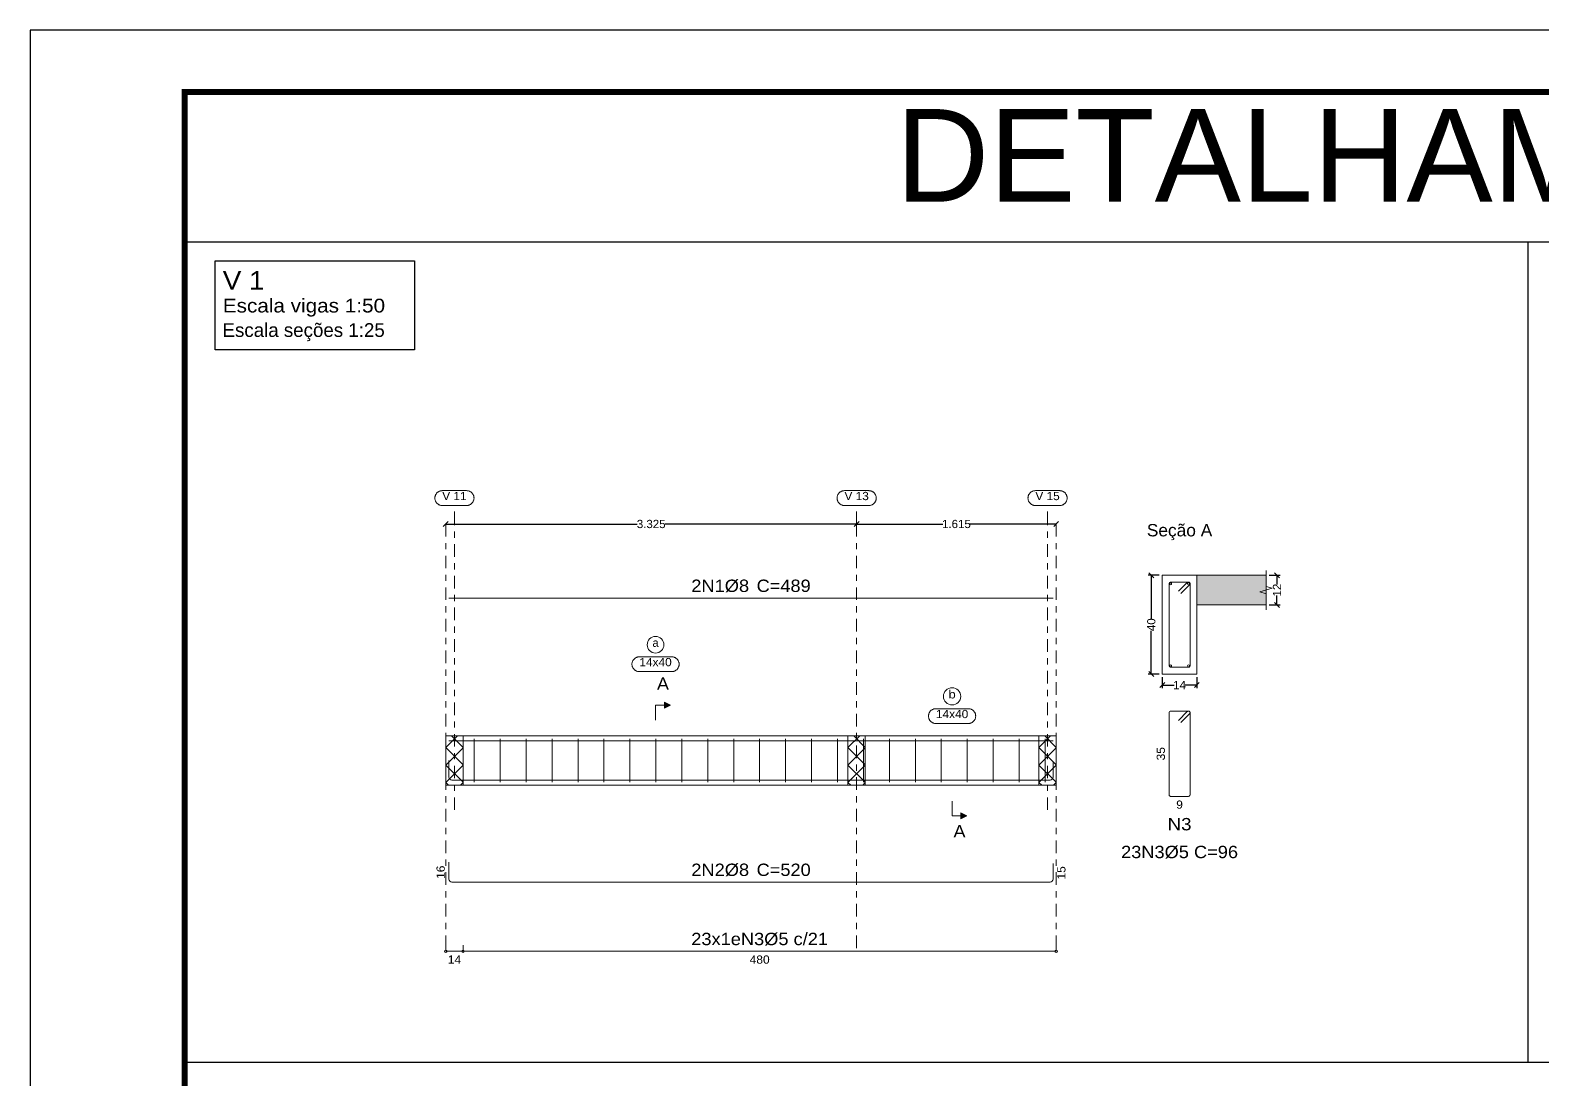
# Model space of a CAD drawing. Header units: centimetres. Extents: x 3194 to 3278, y -951 to -517.
# Drawn here: x 3194.32 to 3218.78, y -847.08 to -830.11 of the extents above; entities that cross this region are included whole.
import ezdxf
from ezdxf.enums import TextEntityAlignment as Align

# ---------------------------------------------------------------- set-up
doc = ezdxf.new("R2010")
doc.units = ezdxf.units.CM
doc.linetypes.add('CYPE_RAYAPUNTO', pattern=[0.4125, 0.2025, -0.105, 0, -0.105])
for name, color, linetype, lineweight in [('ARM_LONGITUDINAL_Ø8', 32, 'Continuous', 9), ('ARM_TRANSVERSAL_Ø5', 120, 'Continuous', 9), ('ELE_ARM_TRANS_TXT_EST', 7, 'Continuous', 9), ('ELE_CONT_NOS', 7, 'Continuous', 9), ('ELE_CONT_VIG_CONCRETO', 7, 'Continuous', 9), ('ELE_COT_COMPRIMENTO_PROJETADO', 8, 'Continuous', 0), ('ELE_COT_COT_ANCORAGENS', 8, 'Continuous', 0), ('ELE_COT_COT_EST', 8, 'Continuous', 0), ('ELE_COT_COT_LIN_APOIOS', 8, 'CYPE_RAYAPUNTO', 0), ('ELE_COT_TEXTOS_ESTRIBOS', 8, 'Continuous', 0), ('ELE_REF_COT_LIN_AUX_COTA', 8, 'CYPE_RAYAPUNTO', 9), ('ELE_REF_LINHAS_MARCAS_PLANTA', 8, 'Continuous', 9), ('ELE_REF_MARCAS_PLANTA', 8, 'Continuous', 9), ('ELE_REF_REF_ESCALA', 3, 'Continuous', 9), ('ELE_REF_REF_NOME', 8, 'Continuous', 9), ('ELE_REF_REF_REFERENCIA', 8, 'Continuous', 9), ('ELE_REF_TEXTO_REF_NOME', 8, 'Continuous', 9), ('ELE_REF_TEXTO_REF_REFERENCIA', 8, 'Continuous', 9), ('POR_ARM_LONG_ARM_TEXTOS', 7, 'Continuous', 9), ('POR_ARM_LONG_TXT_COMP', 7, 'Continuous', 9), ('SEC_CONT_LAJES_CORTE', 8, 'Continuous', 9), ('SEC_CONT_VIG_CONCRETO_CORTE', 7, 'Continuous', 9), ('SEC_COTAS_SEC_DIM_VIGA', 8, 'Continuous', 0), ('SEC_COTAS_TEXTOS_DETALHE_ESTRIBOS', 8, 'Continuous', 0), ('SEC_REF_TXT_NOMES', 2, 'Continuous', 9), ('SEC_REF_TXT_POSICOES_ARM_ESTRIBOS', 7, 'Continuous', 9)]:
    doc.layers.add(name, color=color, linetype=linetype, lineweight=lineweight)
doc.layers.add('ARQ-FOLHA', color=7, linetype='Continuous')
doc.layers.add('COTA CYPE', color=31, linetype='Continuous')
doc.styles.add('CYPETXT', font='arial.ttf', dxfattribs={"height": 0.2})
doc.styles.add('CYPETXT_0.2', font='arial.ttf', dxfattribs={"height": 0.133333})
doc.styles.add('TQS_ARIAL', font='arial.ttf')
doc.dimstyles.new('cype_oblique', dxfattribs={"dimtxt": 0.18, "dimasz": 0.18, "dimexe": 0.05, "dimexo": 0.05, "dimgap": 0, "dimtad": 0, "dimdec": 4, "dimzin": 0, "dimdsep": 46, "dimtxsty": 'CYPETXT_0.2', "dimblk": 'OBLIQUE', "dimtsz": 0.04, "dimcen": 0.09, "dimadec": 0, "dimazin": 0, "dimtfac": 1, "dimtdec": 4, "dimtofl": 0, "dimtmove": 2, "dimatfit": 3, "dimfxl": 1, "dimtolj": 1, "dimtzin": 0, "dimarcsym": 0})

# ---------------------------------------------------------------- blocks, each defined once
blk = doc.blocks.new('*D1341')
at = {"layer": 'Defpoints', "color": 0, "transparency": 16777216}
for p in [(3212.642, -840.532), (3213.202, -840.532), (3213.202, -840.709)]:
    blk.add_point(p, dxfattribs=at)
at = {"layer": 'SEC_COTAS_SEC_DIM_VIGA', "color": 0, "lineweight": -2, "transparency": 16777216}
for p, q in [((3212.642, -840.582), (3212.642, -840.759)), ((3213.202, -840.582), (3213.202, -840.759)), ((3212.602, -840.749), (3212.682, -840.669)), ((3212.642, -840.709), (3212.833, -840.709)), ((3213.202, -840.709), (3213.011, -840.709)), ((3213.162, -840.749), (3213.242, -840.669))]:
    blk.add_line(p, q, dxfattribs=at)
at = {"layer": 'SEC_COTAS_SEC_DIM_VIGA', "color": 0, "transparency": 16777216, "insert": (3212.922, -840.709), "char_height": 0.1333, "attachment_point": 5, "style": 'CYPETXT_0.2'}
blk.add_mtext('\\A1;14', dxfattribs=at)
blk = doc.blocks.new('_OBLIQUE')
at = {"color": 0, "linetype": 'ByBlock'}
blk.add_line((-0.5, -0.5), (0.5, 0.5), dxfattribs=at)
blk = doc.blocks.new('*D1342')
at = {"layer": 'Defpoints', "color": 0, "transparency": 16777216}
for p in [(3212.465, -838.932), (3212.642, -838.932), (3212.642, -840.532)]:
    blk.add_point(p, dxfattribs=at)
at = {"layer": 'SEC_COTAS_SEC_DIM_VIGA', "color": 0, "lineweight": -2, "transparency": 16777216}
for p, q in [((3212.505, -838.972), (3212.425, -838.892)), ((3212.592, -838.932), (3212.415, -838.932)), ((3212.465, -838.932), (3212.465, -839.634)), ((3212.465, -840.532), (3212.465, -839.83)), ((3212.592, -840.532), (3212.415, -840.532)), ((3212.505, -840.572), (3212.425, -840.492))]:
    blk.add_line(p, q, dxfattribs=at)
at = {"layer": 'SEC_COTAS_SEC_DIM_VIGA', "color": 0, "transparency": 16777216, "insert": (3212.465, -839.732), "char_height": 0.1333, "attachment_point": 5, "rotation": 90, "style": 'CYPETXT_0.2'}
blk.add_mtext('\\A1;40', dxfattribs=at)
blk = doc.blocks.new('*D1343')
at = {"layer": 'Defpoints', "color": 0, "transparency": 16777216}
for p in [(3214.322, -838.932), (3214.499, -838.932), (3214.322, -839.412)]:
    blk.add_point(p, dxfattribs=at)
at = {"layer": 'SEC_COTAS_SEC_DIM_VIGA', "color": 0, "lineweight": -2, "transparency": 16777216}
for p, q in [((3214.539, -838.972), (3214.459, -838.892)), ((3214.372, -838.932), (3214.549, -838.932)), ((3214.499, -838.932), (3214.499, -839.083)), ((3214.539, -839.452), (3214.459, -839.372)), ((3214.499, -839.412), (3214.499, -839.26)), ((3214.372, -839.412), (3214.549, -839.412))]:
    blk.add_line(p, q, dxfattribs=at)
at = {"layer": 'SEC_COTAS_SEC_DIM_VIGA', "color": 0, "transparency": 16777216, "insert": (3214.499, -839.172), "char_height": 0.1333, "attachment_point": 5, "rotation": 90, "style": 'CYPETXT_0.2'}
blk.add_mtext('\\A1;12', dxfattribs=at)
blk = doc.blocks.new('*D1344')
at = {"layer": 'Defpoints', "color": 0, "transparency": 16777216}
for p in [(3201.045, -838.102), (3201.045, -838.102), (3207.695, -838.102)]:
    blk.add_point(p, dxfattribs=at)
at = {"layer": 'ELE_COT_COMPRIMENTO_PROJETADO', "color": 0, "lineweight": -2, "transparency": 16777216}
for p, q in [((3201.005, -838.142), (3201.085, -838.062)), ((3201.045, -838.102), (3204.145, -838.102)), ((3207.695, -838.102), (3204.596, -838.102)), ((3207.655, -838.142), (3207.735, -838.062))]:
    blk.add_line(p, q, dxfattribs=at)
at = {"layer": 'ELE_COT_COMPRIMENTO_PROJETADO', "color": 0, "transparency": 16777216, "insert": (3204.37, -838.102), "char_height": 0.1333, "attachment_point": 5, "style": 'CYPETXT_0.2'}
blk.add_mtext('\\A1;3.325', dxfattribs=at)
blk = doc.blocks.new('*D1345')
at = {"layer": 'Defpoints', "color": 0, "transparency": 16777216}
for p in [(3207.695, -838.102), (3207.695, -838.102), (3210.925, -838.102)]:
    blk.add_point(p, dxfattribs=at)
at = {"layer": 'ELE_COT_COMPRIMENTO_PROJETADO', "color": 0, "lineweight": -2, "transparency": 16777216}
for p, q in [((3207.655, -838.142), (3207.735, -838.062)), ((3207.695, -838.102), (3209.091, -838.102)), ((3210.925, -838.102), (3209.53, -838.102)), ((3210.885, -838.142), (3210.965, -838.062))]:
    blk.add_line(p, q, dxfattribs=at)
at = {"layer": 'ELE_COT_COMPRIMENTO_PROJETADO', "color": 0, "transparency": 16777216, "insert": (3209.31, -838.102), "char_height": 0.1333, "attachment_point": 5, "style": 'CYPETXT_0.2'}
blk.add_mtext('\\A1;1.615', dxfattribs=at)
blk = doc.blocks.new('FOLHA A1')
at = {"layer": 'ARQ-FOLHA'}
for p, q in [((841, 0), (0, 0)), ((0, 0), (0, -594))]:
    blk.add_line(p, q, dxfattribs=at)
at = {"layer": 'ARQ-FOLHA', "const_width": 1}
blk.add_lwpolyline([(25, -10), (25, -584), (831, -584), (831, -10), (25, -10)], dxfattribs=at)

msp = doc.modelspace()

# ---------------------------------------------------------------- hatches: boundary and pattern name
at = {"layer": 'ELE_REF_LINHAS_MARCAS_PLANTA'}
for points in [[(3204.58438, -841.08424), (3204.58438, -840.98824), (3204.68038, -841.03624)], [(3209.38438, -842.77824), (3209.38438, -842.87424), (3209.48038, -842.82624)]]:
    msp.add_hatch(color=256, dxfattribs=at).paths.add_polyline_path(points)
at = {"layer": 'SEC_CONT_LAJES_CORTE', "true_color": 0xdad7d3}
msp.add_hatch(color=254, dxfattribs=at).paths.add_polyline_path([(3214.32188, -838.93183), (3213.20188, -838.93183), (3213.20188, -839.41183), (3214.32188, -839.41183)])

# ---------------------------------------------------------------- linework, layer by layer
for p, q in [((3196.8194, -833.53142), (3259.9194, -833.53142)), ((3218.55744, -833.53142), (3218.55744, -846.81879)), ((3259.9194, -846.81879), (3196.8194, -846.81879))]:
    msp.add_line(p, q)
at = {"layer": 'ARM_LONGITUDINAL_Ø8'}
for points in [[(3210.87538, -839.30183), (3201.09538, -839.30183)], [(3210.87538, -841.61324), (3201.09538, -841.61324)], [(3210.87538, -841.94924), (3210.87538, -842.20124), (3210.87172, -842.21961), (3210.86132, -842.23518), (3210.84575, -842.24558), (3210.82738, -842.24924), (3201.14338, -842.24924), (3201.12501, -842.24558), (3201.10944, -842.23518), (3201.09903, -842.21961), (3201.09538, -842.20124), (3201.09538, -841.92824)], [(3210.87538, -843.59975), (3210.87538, -843.85175), (3210.87172, -843.87012), (3210.86132, -843.88569), (3210.84575, -843.89609), (3210.82738, -843.89975), (3201.14338, -843.89975), (3201.12501, -843.89609), (3201.10944, -843.88569), (3201.09903, -843.87012), (3201.09538, -843.85175), (3201.09538, -843.57875)]]:
    msp.add_lwpolyline(points, dxfattribs=at)
for centre in [(3212.77788, -839.06783), (3213.06588, -839.06783), (3212.77788, -840.39583), (3213.06588, -840.39583)]:
    msp.add_circle(centre, 0.016, dxfattribs=at)
at = {"layer": 'ARM_TRANSVERSAL_Ø5'}
for p, q in [((3201.50538, -841.58124), (3201.50538, -842.28124)), ((3201.92538, -841.58124), (3201.92538, -842.28124)), ((3202.34538, -841.58124), (3202.34538, -842.28124)), ((3202.76538, -841.58124), (3202.76538, -842.28124)), ((3203.18538, -841.58124), (3203.18538, -842.28124)), ((3203.60538, -841.58124), (3203.60538, -842.28124)), ((3204.02538, -841.58124), (3204.02538, -842.28124)), ((3204.44538, -841.58124), (3204.44538, -842.28124)), ((3204.86538, -841.58124), (3204.86538, -842.28124)), ((3205.28538, -841.58124), (3205.28538, -842.28124)), ((3205.70538, -841.58124), (3205.70538, -842.28124)), ((3206.12538, -841.58124), (3206.12538, -842.28124)), ((3206.54538, -841.58124), (3206.54538, -842.28124)), ((3206.96538, -841.58124), (3206.96538, -842.28124)), ((3207.38538, -841.58124), (3207.38538, -842.28124)), ((3207.80538, -841.58124), (3207.80538, -842.28124)), ((3208.22538, -841.58124), (3208.22538, -842.28124)), ((3208.64538, -841.58124), (3208.64538, -842.28124)), ((3209.06538, -841.58124), (3209.06538, -842.28124)), ((3209.48538, -841.58124), (3209.48538, -842.28124)), ((3209.90538, -841.58124), (3209.90538, -842.28124)), ((3210.32538, -841.58124), (3210.32538, -842.28124)), ((3210.74538, -841.58124), (3210.74538, -842.28124))]:
    msp.add_line(p, q, dxfattribs=at)
for points in [[(3212.94284, -839.22763), (3213.08426, -839.08621), (3213.08749, -839.08227), (3213.0899, -839.07778), (3213.09138, -839.0729), (3213.09188, -839.06783), (3213.09138, -839.06275), (3213.0899, -839.05788), (3213.08749, -839.05338), (3213.08426, -839.04944), (3213.08032, -839.04621), (3213.07583, -839.04381), (3213.07095, -839.04233), (3213.06588, -839.04183), (3212.77788, -839.04183), (3212.76793, -839.04381), (3212.75949, -839.04944), (3212.75386, -839.05788), (3212.75188, -839.06783), (3212.75188, -840.39583), (3212.75386, -840.40578), (3212.75949, -840.41421), (3212.76793, -840.41985), (3212.77788, -840.42183), (3213.06588, -840.42183), (3213.07583, -840.41985), (3213.08426, -840.41421), (3213.0899, -840.40578), (3213.09188, -840.39583), (3213.09188, -839.06783), (3213.09138, -839.06275), (3213.0899, -839.05788), (3213.08749, -839.05338), (3213.08426, -839.04944), (3213.08032, -839.04621), (3213.07583, -839.04381), (3213.07095, -839.04233), (3213.06588, -839.04183), (3213.0608, -839.04233), (3213.05593, -839.04381), (3213.05143, -839.04621), (3213.04749, -839.04944), (3212.90607, -839.19086)], [(3212.94284, -841.31697), (3213.08426, -841.17554), (3213.08749, -841.1716), (3213.0899, -841.16711), (3213.09138, -841.16223), (3213.09188, -841.15716), (3213.09138, -841.15209), (3213.0899, -841.14721), (3213.08749, -841.14272), (3213.08426, -841.13878), (3213.08032, -841.13554), (3213.07583, -841.13314), (3213.07095, -841.13166), (3213.06588, -841.13116), (3212.77788, -841.13116), (3212.76793, -841.13314), (3212.75949, -841.13878), (3212.75386, -841.14721), (3212.75188, -841.15716), (3212.75188, -842.48516), (3212.75386, -842.49511), (3212.75949, -842.50354), (3212.76793, -842.50918), (3212.77788, -842.51116), (3213.06588, -842.51116), (3213.07583, -842.50918), (3213.08426, -842.50354), (3213.0899, -842.49511), (3213.09188, -842.48516), (3213.09188, -841.15716), (3213.09138, -841.15209), (3213.0899, -841.14721), (3213.08749, -841.14272), (3213.08426, -841.13878), (3213.08032, -841.13554), (3213.07583, -841.13314), (3213.07095, -841.13166), (3213.06588, -841.13116), (3213.0608, -841.13166), (3213.05593, -841.13314), (3213.05143, -841.13554), (3213.04749, -841.13878), (3212.90607, -841.2802)]]:
    msp.add_lwpolyline(points, dxfattribs=at)
at = {"layer": 'COTA CYPE'}
msp.add_lwpolyline([(3197.31095, -833.83869), (3200.53735, -833.83869), (3200.53735, -835.28216), (3197.31095, -835.28216)], close=True, dxfattribs=at)
at = {"layer": 'ELE_CONT_NOS'}
for p, q in [((3201.04538, -841.53124), (3201.04538, -842.33124)), ((3207.55538, -841.53124), (3207.55538, -841.53124)), ((3207.83538, -841.53124), (3207.83538, -841.53124)), ((3210.92538, -841.53124), (3210.92538, -842.33124)), ((3207.55538, -842.33124), (3207.55538, -842.33124)), ((3207.83538, -842.33124), (3207.83538, -842.33124))]:
    msp.add_line(p, q, dxfattribs=at)
at = {"layer": 'ELE_CONT_NOS', "lineweight": 0}
for p, q in [((3201.04538, -841.72047), (3201.23461, -841.53124)), ((3201.32538, -841.71763), (3201.13898, -841.53124)), ((3207.55538, -841.72047), (3207.74461, -841.53124)), ((3207.83538, -841.71763), (3207.64899, -841.53124)), ((3210.64538, -841.72047), (3210.83461, -841.53124)), ((3210.92538, -841.71763), (3210.73898, -841.53124)), ((3201.32538, -842.00047), (3201.04538, -841.72047)), ((3201.04538, -842.00331), (3201.32538, -841.72331)), ((3207.83538, -842.00047), (3207.55538, -841.72047)), ((3207.55538, -842.00331), (3207.83538, -841.72331)), ((3210.92538, -842.00047), (3210.64538, -841.72047)), ((3210.64538, -842.00331), (3210.92538, -841.72331)), ((3201.32538, -842.28331), (3201.04538, -842.00331)), ((3201.04538, -842.28616), (3201.32538, -842.00616)), ((3207.83538, -842.28331), (3207.55538, -842.00331)), ((3207.55538, -842.28616), (3207.83538, -842.00616)), ((3210.92538, -842.28331), (3210.64538, -842.00331)), ((3210.64538, -842.28616), (3210.92538, -842.00616)), ((3201.09046, -842.33124), (3201.04538, -842.28616)), ((3201.28314, -842.33124), (3201.32538, -842.289)), ((3207.60046, -842.33124), (3207.55538, -842.28616)), ((3207.79314, -842.33124), (3207.83538, -842.289)), ((3210.69046, -842.33124), (3210.64538, -842.28616)), ((3210.88314, -842.33124), (3210.92538, -842.289))]:
    msp.add_line(p, q, dxfattribs=at)
at = {"layer": 'ELE_CONT_NOS'}
for points in [[(3201.04538, -841.53124), (3201.32538, -841.53124)], [(3207.55538, -841.53124), (3207.83538, -841.53124)], [(3210.64538, -841.53124), (3210.92538, -841.53124)], [(3201.04538, -842.33124), (3201.32538, -842.33124)], [(3207.55538, -842.33124), (3207.83538, -842.33124)], [(3210.64538, -842.33124), (3210.92538, -842.33124)]]:
    msp.add_lwpolyline(points, dxfattribs=at)
at = {"layer": 'ELE_CONT_NOS', "lineweight": 0}
for points in [[(3201.04538, -841.53124), (3201.04538, -842.33124), (3201.32538, -842.33124), (3201.32538, -841.53124), (3201.04538, -841.53124)], [(3207.55538, -841.53124), (3207.55538, -842.33124), (3207.83538, -842.33124), (3207.83538, -841.53124), (3207.55538, -841.53124)], [(3210.64538, -841.53124), (3210.64538, -842.33124), (3210.92538, -842.33124), (3210.92538, -841.53124), (3210.64538, -841.53124)]]:
    msp.add_lwpolyline(points, close=True, dxfattribs=at)
at = {"layer": 'ELE_CONT_VIG_CONCRETO'}
for p, q in [((3201.32538, -841.53124), (3207.55538, -841.53124)), ((3207.83538, -841.53124), (3210.64538, -841.53124)), ((3201.32538, -842.33124), (3207.55538, -842.33124)), ((3207.83538, -842.33124), (3210.64538, -842.33124))]:
    msp.add_line(p, q, dxfattribs=at)
at = {"layer": 'ELE_COT_COT_EST'}
for p, q in [((3201.04538, -845.01975), (3201.04538, -844.91975)), ((3201.32538, -845.01975), (3201.32538, -844.91975))]:
    msp.add_line(p, q, dxfattribs=at)
for points in [[(3201.04538, -845.01975), (3201.32538, -845.01975), (3201.32538, -844.91975)], [(3201.32538, -845.01975), (3210.92538, -845.01975), (3210.92538, -844.91975)]]:
    msp.add_lwpolyline(points, dxfattribs=at)
for centre in [(3201.04538, -845.01975), (3201.32538, -845.01975), (3201.32538, -845.01975), (3210.92538, -845.01975)]:
    msp.add_circle(centre, 0.02, dxfattribs=at)
at = {"layer": 'ELE_COT_COT_LIN_APOIOS'}
for p, q in [((3201.04538, -838.10183), (3201.04538, -845.01975)), ((3207.69538, -838.10183), (3207.69538, -845.01975)), ((3210.92538, -838.10183), (3210.92538, -845.01975))]:
    msp.add_line(p, q, dxfattribs=at)
at = {"layer": 'ELE_REF_COT_LIN_AUX_COTA'}
for p, q in [((3201.18538, -838.10183), (3201.18538, -837.80183)), ((3207.69538, -838.10183), (3207.69538, -837.80183)), ((3210.78538, -838.10183), (3210.78538, -837.80183)), ((3201.18538, -842.73124), (3201.18538, -838.10183)), ((3210.78538, -842.73124), (3210.78538, -838.10183))]:
    msp.add_line(p, q, dxfattribs=at)
at = {"layer": 'ELE_REF_LINHAS_MARCAS_PLANTA'}
for p, q in [((3204.44038, -841.03624), (3204.44038, -841.27624)), ((3204.44038, -841.03624), (3204.58438, -841.03624)), ((3209.24038, -842.82624), (3209.24038, -842.58624)), ((3209.24038, -842.82624), (3209.38438, -842.82624))]:
    msp.add_line(p, q, dxfattribs=at)
for points in [[(3204.58438, -841.08424), (3204.58438, -840.98824), (3204.68038, -841.03624)], [(3209.38438, -842.77824), (3209.38438, -842.87424), (3209.48038, -842.82624)]]:
    msp.add_lwpolyline(points, close=True, dxfattribs=at)
at = {"layer": 'ELE_REF_REF_NOME'}
for points in [[(3204.70238, -840.25124), (3204.71039, -840.2515), (3204.71837, -840.25231), (3204.72628, -840.25364), (3204.73408, -840.2555), (3204.74174, -840.25788), (3204.74922, -840.26076), (3204.7565, -840.26413), (3204.76353, -840.26799), (3204.77029, -840.2723), (3204.77675, -840.27706), (3204.78287, -840.28224), (3204.78864, -840.28781), (3204.79402, -840.29376), (3204.79899, -840.30006), (3204.80352, -840.30667), (3204.80761, -840.31357), (3204.81123, -840.32072), (3204.81436, -840.32811), (3204.81699, -840.33568), (3204.81911, -840.34342), (3204.82071, -840.35128), (3204.82178, -840.35923), (3204.82231, -840.36723), (3204.82231, -840.37525), (3204.82178, -840.38325), (3204.82071, -840.3912), (3204.81911, -840.39906), (3204.81699, -840.40679), (3204.81436, -840.41437), (3204.81123, -840.42175), (3204.80761, -840.42891), (3204.80352, -840.43581), (3204.79899, -840.44242), (3204.79402, -840.44871), (3204.78864, -840.45466), (3204.78287, -840.46024), (3204.77675, -840.46541), (3204.77029, -840.47017), (3204.76353, -840.47448), (3204.7565, -840.47834), (3204.74922, -840.48171), (3204.74174, -840.4846), (3204.73408, -840.48697), (3204.72628, -840.48883), (3204.71837, -840.49017), (3204.71039, -840.49097), (3204.70238, -840.49124), (3204.17838, -840.49124), (3204.17036, -840.49097), (3204.16238, -840.49017), (3204.15448, -840.48883), (3204.14667, -840.48697), (3204.13901, -840.4846), (3204.13153, -840.48171), (3204.12426, -840.47834), (3204.11722, -840.47448), (3204.11046, -840.47017), (3204.10401, -840.46541), (3204.09788, -840.46024), (3204.09212, -840.45466), (3204.08674, -840.44871), (3204.08177, -840.44242), (3204.07723, -840.43581), (3204.07314, -840.42891), (3204.06953, -840.42175), (3204.0664, -840.41437), (3204.06377, -840.40679), (3204.06165, -840.39906), (3204.06005, -840.3912), (3204.05898, -840.38325), (3204.05844, -840.37525), (3204.05844, -840.36723), (3204.05898, -840.35923), (3204.06005, -840.35128), (3204.06165, -840.34342), (3204.06377, -840.33568), (3204.0664, -840.32811), (3204.06953, -840.32072), (3204.07314, -840.31357), (3204.07723, -840.30667), (3204.08177, -840.30006), (3204.08674, -840.29376), (3204.09212, -840.28781), (3204.09788, -840.28224), (3204.10401, -840.27706), (3204.11046, -840.2723), (3204.11722, -840.26799), (3204.12426, -840.26413), (3204.13153, -840.26076), (3204.13901, -840.25788), (3204.14667, -840.2555), (3204.15448, -840.25364), (3204.16238, -840.25231), (3204.17036, -840.2515), (3204.17838, -840.25124), (3204.70238, -840.25124)], [(3209.50238, -841.09124), (3209.51039, -841.0915), (3209.51837, -841.09231), (3209.52628, -841.09364), (3209.53408, -841.0955), (3209.54174, -841.09788), (3209.54922, -841.10076), (3209.5565, -841.10413), (3209.56353, -841.10799), (3209.57029, -841.1123), (3209.57675, -841.11706), (3209.58287, -841.12224), (3209.58864, -841.12781), (3209.59402, -841.13376), (3209.59899, -841.14006), (3209.60352, -841.14667), (3209.60761, -841.15357), (3209.61123, -841.16072), (3209.61436, -841.16811), (3209.61699, -841.17568), (3209.61911, -841.18342), (3209.62071, -841.19128), (3209.62178, -841.19923), (3209.62231, -841.20723), (3209.62231, -841.21525), (3209.62178, -841.22325), (3209.62071, -841.2312), (3209.61911, -841.23906), (3209.61699, -841.24679), (3209.61436, -841.25437), (3209.61123, -841.26175), (3209.60761, -841.26891), (3209.60352, -841.27581), (3209.59899, -841.28242), (3209.59402, -841.28871), (3209.58864, -841.29466), (3209.58287, -841.30024), (3209.57675, -841.30541), (3209.57029, -841.31017), (3209.56353, -841.31448), (3209.5565, -841.31834), (3209.54922, -841.32171), (3209.54174, -841.3246), (3209.53408, -841.32697), (3209.52628, -841.32883), (3209.51837, -841.33017), (3209.51039, -841.33097), (3209.50238, -841.33124), (3208.97838, -841.33124), (3208.97036, -841.33097), (3208.96238, -841.33017), (3208.95448, -841.32883), (3208.94667, -841.32697), (3208.93901, -841.3246), (3208.93153, -841.32171), (3208.92426, -841.31834), (3208.91722, -841.31448), (3208.91046, -841.31017), (3208.90401, -841.30541), (3208.89788, -841.30024), (3208.89212, -841.29466), (3208.88674, -841.28871), (3208.88177, -841.28242), (3208.87723, -841.27581), (3208.87314, -841.26891), (3208.86953, -841.26175), (3208.8664, -841.25437), (3208.86377, -841.24679), (3208.86165, -841.23906), (3208.86005, -841.2312), (3208.85898, -841.22325), (3208.85844, -841.21525), (3208.85844, -841.20723), (3208.85898, -841.19923), (3208.86005, -841.19128), (3208.86165, -841.18342), (3208.86377, -841.17568), (3208.8664, -841.16811), (3208.86953, -841.16072), (3208.87314, -841.15357), (3208.87723, -841.14667), (3208.88177, -841.14006), (3208.88674, -841.13376), (3208.89212, -841.12781), (3208.89788, -841.12224), (3208.90401, -841.11706), (3208.91046, -841.1123), (3208.91722, -841.10799), (3208.92426, -841.10413), (3208.93153, -841.10076), (3208.93901, -841.09788), (3208.94667, -841.0955), (3208.95448, -841.09364), (3208.96238, -841.09231), (3208.97036, -841.0915), (3208.97838, -841.09124), (3209.50238, -841.09124)]]:
    msp.add_lwpolyline(points, close=True, dxfattribs=at)
for centre, radius in [((3204.44038, -840.05653), 0.13471), ((3209.24038, -840.89191), 0.13933)]:
    msp.add_circle(centre, radius, dxfattribs=at)
at = {"layer": 'ELE_REF_REF_REFERENCIA'}
for points in [[(3201.38238, -837.56183), (3201.39039, -837.56209), (3201.39837, -837.5629), (3201.40628, -837.56423), (3201.41408, -837.56609), (3201.42174, -837.56847), (3201.42922, -837.57135), (3201.4365, -837.57472), (3201.44353, -837.57858), (3201.45029, -837.58289), (3201.45675, -837.58765), (3201.46287, -837.59283), (3201.46864, -837.5984), (3201.47401, -837.60435), (3201.47899, -837.61065), (3201.48352, -837.61726), (3201.48761, -837.62416), (3201.49123, -837.63131), (3201.49436, -837.6387), (3201.49699, -837.64627), (3201.49911, -837.65401), (3201.50071, -837.66187), (3201.50177, -837.66982), (3201.50231, -837.67782), (3201.50231, -837.68584), (3201.50177, -837.69384), (3201.50071, -837.70179), (3201.49911, -837.70965), (3201.49699, -837.71738), (3201.49436, -837.72496), (3201.49123, -837.73234), (3201.48761, -837.7395), (3201.48352, -837.7464), (3201.47899, -837.75301), (3201.47401, -837.7593), (3201.46864, -837.76525), (3201.46287, -837.77082), (3201.45675, -837.776), (3201.45029, -837.78076), (3201.44353, -837.78507), (3201.4365, -837.78893), (3201.42922, -837.7923), (3201.42174, -837.79519), (3201.41408, -837.79756), (3201.40628, -837.79942), (3201.39837, -837.80076), (3201.39039, -837.80156), (3201.38238, -837.80183), (3200.98838, -837.80183), (3200.98036, -837.80156), (3200.97238, -837.80076), (3200.96447, -837.79942), (3200.95667, -837.79756), (3200.94901, -837.79519), (3200.94153, -837.7923), (3200.93426, -837.78893), (3200.92722, -837.78507), (3200.92046, -837.78076), (3200.91401, -837.776), (3200.90788, -837.77082), (3200.90212, -837.76525), (3200.89674, -837.7593), (3200.89177, -837.75301), (3200.88723, -837.7464), (3200.88314, -837.7395), (3200.87953, -837.73234), (3200.87639, -837.72496), (3200.87376, -837.71738), (3200.87165, -837.70965), (3200.87005, -837.70179), (3200.86898, -837.69384), (3200.86844, -837.68584), (3200.86844, -837.67782), (3200.86898, -837.66982), (3200.87005, -837.66187), (3200.87165, -837.65401), (3200.87376, -837.64627), (3200.87639, -837.6387), (3200.87953, -837.63131), (3200.88314, -837.62416), (3200.88723, -837.61726), (3200.89177, -837.61065), (3200.89674, -837.60435), (3200.90212, -837.5984), (3200.90788, -837.59283), (3200.91401, -837.58765), (3200.92046, -837.58289), (3200.92722, -837.57858), (3200.93426, -837.57472), (3200.94153, -837.57135), (3200.94901, -837.56847), (3200.95667, -837.56609), (3200.96447, -837.56423), (3200.97238, -837.5629), (3200.98036, -837.56209), (3200.98838, -837.56183), (3201.38238, -837.56183)], [(3207.89238, -837.56183), (3207.90039, -837.56209), (3207.90837, -837.5629), (3207.91628, -837.56423), (3207.92408, -837.56609), (3207.93174, -837.56847), (3207.93923, -837.57135), (3207.9465, -837.57472), (3207.95353, -837.57858), (3207.96029, -837.58289), (3207.96675, -837.58765), (3207.97287, -837.59283), (3207.97864, -837.5984), (3207.98402, -837.60435), (3207.98899, -837.61065), (3207.99353, -837.61726), (3207.99761, -837.62416), (3208.00123, -837.63131), (3208.00436, -837.6387), (3208.00699, -837.64627), (3208.00911, -837.65401), (3208.01071, -837.66187), (3208.01178, -837.66982), (3208.01231, -837.67782), (3208.01231, -837.68584), (3208.01178, -837.69384), (3208.01071, -837.70179), (3208.00911, -837.70965), (3208.00699, -837.71738), (3208.00436, -837.72496), (3208.00123, -837.73234), (3207.99761, -837.7395), (3207.99353, -837.7464), (3207.98899, -837.75301), (3207.98402, -837.7593), (3207.97864, -837.76525), (3207.97287, -837.77082), (3207.96675, -837.776), (3207.96029, -837.78076), (3207.95353, -837.78507), (3207.9465, -837.78893), (3207.93923, -837.7923), (3207.93174, -837.79519), (3207.92408, -837.79756), (3207.91628, -837.79942), (3207.90837, -837.80076), (3207.90039, -837.80156), (3207.89238, -837.80183), (3207.49838, -837.80183), (3207.49036, -837.80156), (3207.48238, -837.80076), (3207.47448, -837.79942), (3207.46668, -837.79756), (3207.45902, -837.79519), (3207.45153, -837.7923), (3207.44426, -837.78893), (3207.43722, -837.78507), (3207.43047, -837.78076), (3207.42401, -837.776), (3207.41788, -837.77082), (3207.41212, -837.76525), (3207.40674, -837.7593), (3207.40177, -837.75301), (3207.39723, -837.7464), (3207.39314, -837.7395), (3207.38953, -837.73234), (3207.3864, -837.72496), (3207.38377, -837.71738), (3207.38165, -837.70965), (3207.38005, -837.70179), (3207.37898, -837.69384), (3207.37845, -837.68584), (3207.37845, -837.67782), (3207.37898, -837.66982), (3207.38005, -837.66187), (3207.38165, -837.65401), (3207.38377, -837.64627), (3207.3864, -837.6387), (3207.38953, -837.63131), (3207.39314, -837.62416), (3207.39723, -837.61726), (3207.40177, -837.61065), (3207.40674, -837.60435), (3207.41212, -837.5984), (3207.41788, -837.59283), (3207.42401, -837.58765), (3207.43047, -837.58289), (3207.43722, -837.57858), (3207.44426, -837.57472), (3207.45153, -837.57135), (3207.45902, -837.56847), (3207.46668, -837.56609), (3207.47448, -837.56423), (3207.48238, -837.5629), (3207.49036, -837.56209), (3207.49838, -837.56183), (3207.89238, -837.56183)], [(3210.98238, -837.56183), (3210.99039, -837.56209), (3210.99837, -837.5629), (3211.00628, -837.56423), (3211.01408, -837.56609), (3211.02174, -837.56847), (3211.02922, -837.57135), (3211.0365, -837.57472), (3211.04353, -837.57858), (3211.05029, -837.58289), (3211.05675, -837.58765), (3211.06287, -837.59283), (3211.06864, -837.5984), (3211.07401, -837.60435), (3211.07899, -837.61065), (3211.08352, -837.61726), (3211.08761, -837.62416), (3211.09123, -837.63131), (3211.09436, -837.6387), (3211.09699, -837.64627), (3211.09911, -837.65401), (3211.10071, -837.66187), (3211.10177, -837.66982), (3211.10231, -837.67782), (3211.10231, -837.68584), (3211.10177, -837.69384), (3211.10071, -837.70179), (3211.09911, -837.70965), (3211.09699, -837.71738), (3211.09436, -837.72496), (3211.09123, -837.73234), (3211.08761, -837.7395), (3211.08352, -837.7464), (3211.07899, -837.75301), (3211.07401, -837.7593), (3211.06864, -837.76525), (3211.06287, -837.77082), (3211.05675, -837.776), (3211.05029, -837.78076), (3211.04353, -837.78507), (3211.0365, -837.78893), (3211.02922, -837.7923), (3211.02174, -837.79519), (3211.01408, -837.79756), (3211.00628, -837.79942), (3210.99837, -837.80076), (3210.99039, -837.80156), (3210.98238, -837.80183), (3210.58838, -837.80183), (3210.58036, -837.80156), (3210.57238, -837.80076), (3210.56447, -837.79942), (3210.55667, -837.79756), (3210.54901, -837.79519), (3210.54153, -837.7923), (3210.53426, -837.78893), (3210.52722, -837.78507), (3210.52046, -837.78076), (3210.51401, -837.776), (3210.50788, -837.77082), (3210.50212, -837.76525), (3210.49674, -837.7593), (3210.49177, -837.75301), (3210.48723, -837.7464), (3210.48314, -837.7395), (3210.47953, -837.73234), (3210.47639, -837.72496), (3210.47376, -837.71738), (3210.47165, -837.70965), (3210.47005, -837.70179), (3210.46898, -837.69384), (3210.46844, -837.68584), (3210.46844, -837.67782), (3210.46898, -837.66982), (3210.47005, -837.66187), (3210.47165, -837.65401), (3210.47376, -837.64627), (3210.47639, -837.6387), (3210.47953, -837.63131), (3210.48314, -837.62416), (3210.48723, -837.61726), (3210.49177, -837.61065), (3210.49674, -837.60435), (3210.50212, -837.5984), (3210.50788, -837.59283), (3210.51401, -837.58765), (3210.52046, -837.58289), (3210.52722, -837.57858), (3210.53426, -837.57472), (3210.54153, -837.57135), (3210.54901, -837.56847), (3210.55667, -837.56609), (3210.56447, -837.56423), (3210.57238, -837.5629), (3210.58036, -837.56209), (3210.58838, -837.56183), (3210.98238, -837.56183)]]:
    msp.add_lwpolyline(points, close=True, dxfattribs=at)
at = {"layer": 'SEC_CONT_LAJES_CORTE'}
for points in [[(3214.32188, -838.85183), (3214.32188, -839.11183), (3214.42188, -839.14183), (3214.22188, -839.20183), (3214.32188, -839.23183), (3214.32188, -839.49183)], [(3214.32188, -838.93183), (3213.20188, -838.93183), (3213.20188, -839.41183), (3214.32188, -839.41183)]]:
    msp.add_lwpolyline(points, dxfattribs=at)
at = {"layer": 'SEC_CONT_LAJES_CORTE', "color": 254, "true_color": 0xdad7d3}
msp.add_lwpolyline([(3214.32188, -838.93183), (3213.20188, -838.93183), (3213.20188, -839.41183), (3214.32188, -839.41183)], close=True, dxfattribs=at)
at = {"layer": 'SEC_CONT_VIG_CONCRETO_CORTE'}
msp.add_lwpolyline([(3213.20188, -838.93183), (3212.64188, -838.93183), (3212.64188, -840.53183), (3213.20188, -840.53183), (3213.20188, -838.93183)], close=True, dxfattribs=at)

# ---------------------------------------------------------------- block references
at = {"layer": 'ARQ-FOLHA', "xscale": 0.1, "yscale": 0.1, "zscale": 0.1}
msp.add_blockref('FOLHA A1', (3194.3194, -830.10749), dxfattribs=at)

# ---------------------------------------------------------------- texts
at = {"insert": (3208.32787, -831.38327), "char_height": 1.5, "attachment_point": 1, "style": 'TQS_ARIAL'}
msp.add_mtext_dynamic_manual_height_columns('DETALHAMENTO VIGAS COBERTURA', width=72.2611045, gutter_width=12.5, heights=[0], dxfattribs=at)
at = {"layer": 'COTA CYPE', "style": 'CYPETXT', "width": 1.080185}
msp.add_text('V 1', height=0.297399, dxfattribs=at).set_placement((3197.43635, -834.30546), (3198.10996, -834.30546), align=Align.FIT)
at = {"layer": 'ELE_ARM_TRANS_TXT_EST', "style": 'CYPETXT', "width": 1.055863}
msp.add_text('23x1eN3%%c5 c/21', height=0.2, dxfattribs=at).set_placement((3205.01838, -844.91975), (3207.23238, -844.91975), align=Align.FIT)
at = {"layer": 'ELE_COT_COT_ANCORAGENS', "style": 'CYPETXT', "width": 1.042546}
for s, p, p2 in [('16', (3201.02871, -843.84725), (3201.02871, -843.63125)), ('15', (3211.07538, -843.85775), (3211.07538, -843.64175))]:
    msp.add_text(s, height=0.133333, rotation=90, dxfattribs=at).set_placement(p, p2, align=Align.FIT)
at = {"layer": 'ELE_COT_TEXTOS_ESTRIBOS', "style": 'CYPETXT', "width": 1.042546}
for s, p, p2 in [('14', (3201.07738, -845.21975), (3201.29338, -845.21975)), ('480', (3205.96338, -845.21975), (3206.28738, -845.21975))]:
    msp.add_text(s, height=0.133333, dxfattribs=at).set_placement(p, p2, align=Align.FIT)
at = {"layer": 'ELE_REF_MARCAS_PLANTA', "style": 'CYPETXT', "width": 1.044083}
for p, p2 in [((3204.46288, -840.78624), (3204.65788, -840.78624)), ((3209.26288, -843.17624), (3209.45788, -843.17624))]:
    msp.add_text('A', height=0.2, dxfattribs=at).set_placement(p, p2, align=Align.FIT)
at = {"layer": 'ELE_REF_REF_ESCALA', "style": 'CYPETXT'}
for s, width, p, p2 in [('Escala vigas 1:50', 1.075389, (3197.43635, -834.67721), (3200.06276, -834.67721)), ('Escala seções 1:25', 0.971968, (3197.43148, -835.07332), (3200.05789, -835.07332))]:
    msp.add_text(s, height=0.2230494, dxfattribs=dict(at, width=width)).set_placement(p, p2, align=Align.FIT)
at = {"layer": 'ELE_REF_TEXTO_REF_NOME', "style": 'CYPETXT'}
for s, height, width, p, p2 in [('a', 0.13333, 0.984627, (3204.38938, -840.08987), (3204.49138, -840.08987)), ('14x40', 0.133333, 1.032505, (3204.17838, -840.40457), (3204.70238, -840.40457)), ('b', 0.13333, 1.139078, (3209.18138, -840.92524), (3209.29938, -840.92524)), ('14x40', 0.133333, 1.032505, (3208.97838, -841.24457), (3209.50238, -841.24457))]:
    msp.add_text(s, height=height, dxfattribs=dict(at, width=width)).set_placement(p, p2, align=Align.FIT)
at = {"layer": 'ELE_REF_TEXTO_REF_REFERENCIA', "style": 'CYPETXT', "width": 1.028253}
for s, p, p2 in [('V 11', (3200.98838, -837.71516), (3201.38238, -837.71516)), ('V 13', (3207.49838, -837.71516), (3207.89238, -837.71516)), ('V 15', (3210.58838, -837.71516), (3210.98238, -837.71516))]:
    msp.add_text(s, height=0.133333, dxfattribs=at).set_placement(p, p2, align=Align.FIT)
at = {"layer": 'POR_ARM_LONG_ARM_TEXTOS', "style": 'CYPETXT', "width": 1.057309}
for s, p, p2 in [('2N1%%c8', (3205.01888, -839.20183), (3205.95488, -839.20183)), ('2N2%%c8', (3205.01888, -843.79975), (3205.95488, -843.79975))]:
    msp.add_text(s, height=0.2, dxfattribs=at).set_placement(p, p2, align=Align.FIT)
at = {"layer": 'POR_ARM_LONG_TXT_COMP', "style": 'CYPETXT', "width": 1.053117}
for s, p, p2 in [(' C=489', (3205.99488, -839.20183), (3206.95188, -839.20183)), (' C=520', (3205.99488, -843.79975), (3206.95188, -843.79975))]:
    msp.add_text(s, height=0.2, dxfattribs=at).set_placement(p, p2, align=Align.FIT)
at = {"layer": 'SEC_COTAS_TEXTOS_DETALHE_ESTRIBOS', "style": 'CYPETXT', "width": 1.042546}
msp.add_text('35', height=0.133333, rotation=90, dxfattribs=at).set_placement((3212.68521, -841.92916), (3212.68521, -841.71316), align=Align.FIT)
msp.add_text('9', height=0.13333, dxfattribs=at).set_placement((3212.86788, -842.71116), (3212.97588, -842.71116), align=Align.FIT)
at = {"layer": 'SEC_REF_TXT_NOMES', "style": 'CYPETXT', "width": 1.002256}
msp.add_text('Seção A', height=0.2, dxfattribs=at).set_placement((3212.39238, -838.30183), (3213.45138, -838.30183), align=Align.FIT)
at = {"layer": 'SEC_REF_TXT_POSICOES_ARM_ESTRIBOS', "style": 'CYPETXT'}
for s, width, p, p2 in [('N3', 1.083541, (3212.72838, -843.06116), (3213.11538, -843.06116)), ('23N3%%c5 C=96', 1.055186, (3211.97538, -843.51116), (3213.86838, -843.51116))]:
    msp.add_text(s, height=0.2, dxfattribs=dict(at, width=width)).set_placement(p, p2, align=Align.FIT)

# ---------------------------------------------------------------- dimensions: what is measured, and where the dimension line sits
at = {"layer": 'ELE_COT_COMPRIMENTO_PROJETADO'}
for p1, p2, text, picture, middle in [((3207.69538, -838.10183), (3201.04538, -838.10183), '3.325', '*D1344', (3204.37038, -838.10183)), ((3210.92538, -838.10183), (3207.69538, -838.10183), '1.615', '*D1345', (3209.31038, -838.10183))]:
    dim = msp.add_aligned_dim(p1=p1, p2=p2, distance=0, text=text, dimstyle='cype_oblique', override={"dimexe": 0, "dimexo": 0}, dxfattribs=at)
    dim.commit()
    dim.dimension.update_dxf_attribs({"geometry": picture, "text_midpoint": middle})
at = {"layer": 'SEC_COTAS_SEC_DIM_VIGA'}
for p1, p2, distance, text, picture, middle in [((3212.64188, -840.53183), (3212.64188, -838.93183), 0.17733, '40', '*D1342', (3212.46454, -839.73183)), ((3214.32188, -839.41183), (3214.32188, -838.93183), -0.17733, '12', '*D1343', (3214.49921, -839.17183)), ((3212.64188, -840.53183), (3213.20188, -840.53183), -0.17733, '14', '*D1341', (3212.92188, -840.70916))]:
    dim = msp.add_aligned_dim(p1=p1, p2=p2, distance=distance, text=text, dimstyle='cype_oblique', dxfattribs=at)
    dim.commit()
    dim.dimension.update_dxf_attribs({"geometry": picture, "text_midpoint": middle})

doc.saveas('drawing.dxf')
